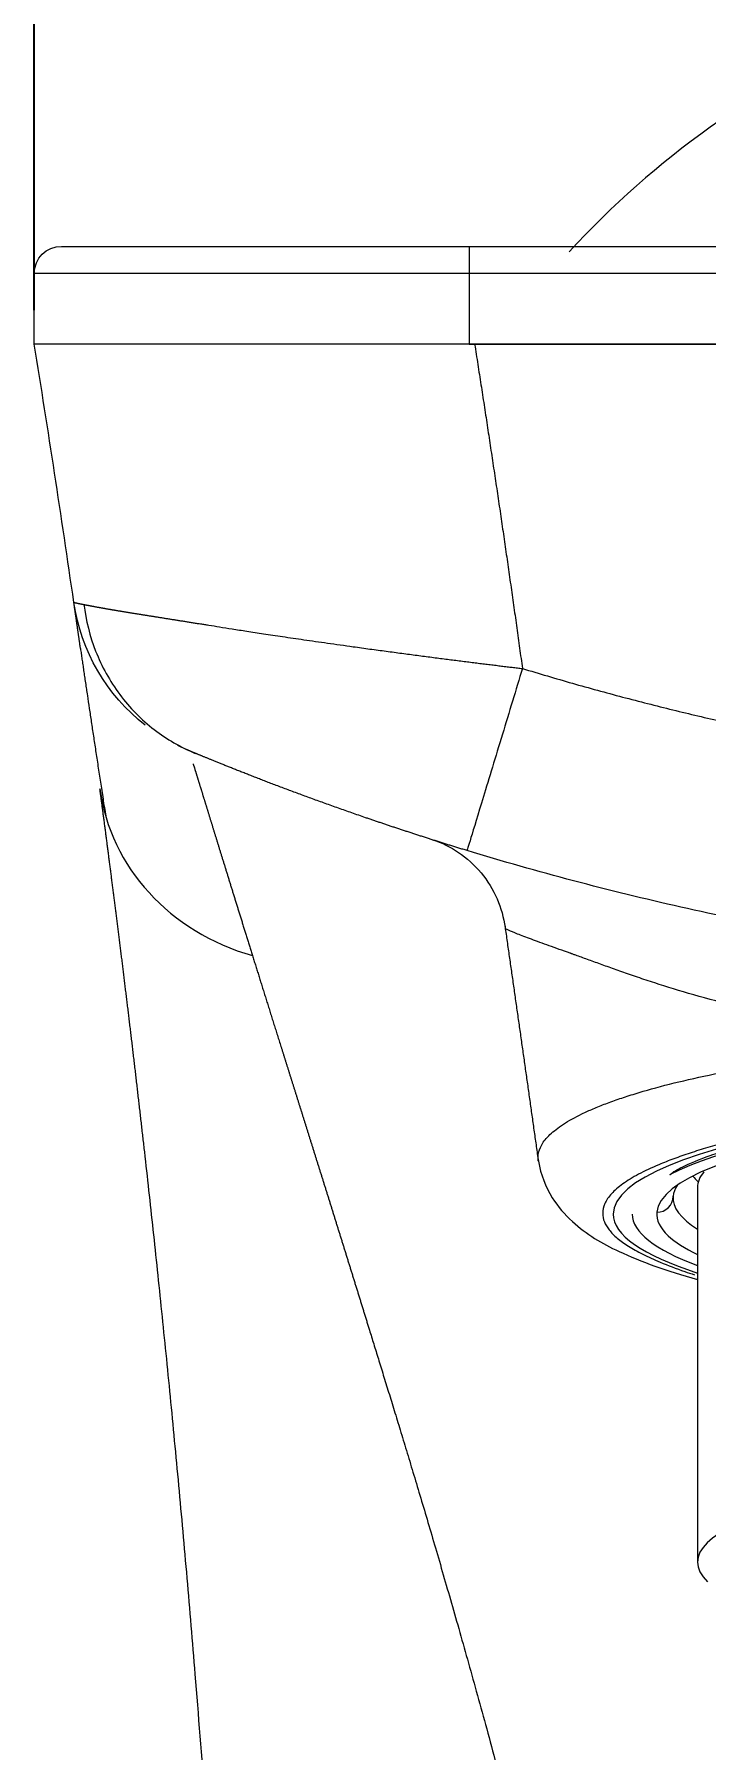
# Model space of a CAD drawing. Header units: millimetres. Extents: x 8809 to 9650, y -1236 to -642.
# Drawn here: x 9065.66 to 9078.01, y -858.43 to -826.88 of the extents above; entities that cross this region are included whole.
import ezdxf

# ---------------------------------------------------------------- set-up
doc = ezdxf.new("R2010")
doc.units = ezdxf.units.MM
doc.layers.add('DIM', color=3, linetype='Continuous', lineweight=9)
doc.styles.get("Standard").update_dxf_attribs({"font": 'arial.ttf'})
doc.dimstyles.new('사본 ISO-25', dxfattribs={"dimtxt": 4, "dimasz": 4, "dimexe": 1.25, "dimexo": 0.625, "dimgap": 1.5, "dimtad": 1, "dimtih": 1, "dimtoh": 1, "dimdec": 1, "dimzin": 9, "dimdsep": 46, "dimtxsty": 'Standard', "dimcen": 2.5, "dimclrd": 3, "dimclre": 3, "dimclrt": 4, "dimadec": 0, "dimazin": 0, "dimtfac": 1, "dimtdec": 1, "dimtmove": 0, "dimatfit": 3, "dimfxl": 1, "dimarcsym": 0})

# ---------------------------------------------------------------- blocks, each defined once
blk = doc.blocks.new('*D57')
at = {"layer": 'Defpoints', "color": 0, "transparency": 16777216}
for p in [(9113.661, -736.612), (9065.661, -832.582), (9113.661, -832.582)]:
    blk.add_point(p, dxfattribs=at)
at = {"layer": 'DIM', "color": 3, "lineweight": -2, "transparency": 16777216}
for p, q in [((9065.661, -831.957), (9065.661, -735.362)), ((9113.661, -831.957), (9113.661, -735.362)), ((9070.161, -736.612), (9084.843, -736.612)), ((9109.161, -736.612), (9094.479, -736.612))]:
    blk.add_line(p, q, dxfattribs=at)
at = {"layer": 'DIM', "color": 3, "transparency": 16777216}
for points in [[(9070.161, -735.862), (9070.161, -737.362), (9065.661, -736.612)], [(9109.161, -735.862), (9109.161, -737.362), (9113.661, -736.612)]]:
    blk.add_solid(points, dxfattribs=at)
at = {"layer": 'DIM', "color": 4, "transparency": 16777216, "insert": (9089.661, -736.612), "char_height": 4.5, "attachment_point": 5}
blk.add_mtext('48', dxfattribs=at)

msp = doc.modelspace()

# ---------------------------------------------------------------- linework, layer by layer
at = {"linetype": 'Continuous', "lineweight": 18, "extrusion": (0, 1, 0)}
for p, q in [((9066.161, -830.782), (9073.661, -830.782)), ((9073.661, -830.782), (9105.661, -830.782)), ((9065.661, -832.582), (9065.661, -831.282)), ((9073.661, -832.582), (9065.661, -832.582)), ((9073.661, -832.582), (9105.661, -832.582)), ((9105.56, -832.582), (9073.761, -832.582)), ((9077.861, -848.09), (9077.861, -854.983))]:
    msp.add_line(p, q, dxfattribs=at)
at = {"linetype": 'Continuous', "lineweight": 13, "extrusion": (0, 1, 0)}
for p, q in [((9073.661, -830.782), (9073.661, -831.282)), ((9073.661, -831.282), (9065.661, -831.282)), ((9105.661, -831.282), (9073.661, -831.282)), ((9073.661, -831.282), (9073.661, -832.582))]:
    msp.add_line(p, q, dxfattribs=at)
at = {"linetype": 'Continuous', "lineweight": 18}
for centre, radius, start, end in [((9087.792, -842.187), 16.7, 113.5871, 137.3953), ((8755.16, -882.582), 314.501, 8.27266, 9.14784)]:
    msp.add_arc(centre, radius, start, end, dxfattribs=at)
at = {"linetype": 'Continuous', "lineweight": 18, "extrusion": (0, 0, -1)}
for centre, radius, start, end in [((-9066.161, -831.282), 0.5, 0, 90), ((-9069.852, -836.827), 3.5, 307.8744, 351.7273), ((-9069.852, -836.827), 3.5, 292.5828, 296.3385)]:
    msp.add_arc(centre, radius, start, end, dxfattribs=at)
at = {"linetype": 'Continuous', "lineweight": 18}
for centre, major_axis, ratio, start_param, end_param in [((9071.059, -840.199), (-4.191, -0.562), 0.898043, 0, 1.116686), ((9089.661, -848.582), (-12.55, 0), 0.173648, 4.720643, 6.267877), ((9089.661, -848.582), (-13, 0), 0.173648, 4.720544, 5.956663), ((9089.661, -848.287), (-12.25, 0), 0.173648, 6.173924, 6.267877), ((9089.661, -847.597), (-12, 0), 0.173648, 0.137514, 0.189201), ((9089.661, -848.09), (-11.8, 0), 0.173648, 6.142697, 6.283185), ((9089.661, -848.287), (-12.25, 0), 0.173648, 6.267877, 6.555087), ((9089.661, -848.582), (13, 0), 0.173648, 3.1416, 3.574649), ((9089.661, -848.582), (-12.55, 0), 0.173648, 0.182956, 0.347497), ((9089.661, -854.983), (-11.8, 0), 0.173648, 5.070842, 6.460415)]:
    msp.add_ellipse(centre, major_axis=major_axis, ratio=ratio, start_param=start_param, end_param=end_param, dxfattribs=at)
at = {"linetype": 'Continuous', "lineweight": 13}
for centre, major_axis, ratio, start_param, end_param in [((9089.661, -848.582), (-13.35, 0), 0.173648, 4.727312, 6.283185), ((9077.112, -848.253), (-0.299, 0.026), 0.984692, 1.657393, 3.228189), ((9089.661, -848.582), (-13.35, 0), 0.173648, 0, 0.486652), ((9089.661, -848.582), (-12.55, 0), 0.173648, 6.267877, 6.466141)]:
    msp.add_ellipse(centre, major_axis=major_axis, ratio=ratio, start_param=start_param, end_param=end_param, dxfattribs=at)
at = {"linetype": 'Continuous', "lineweight": 18}
for points, knots in [([(9073.761, -832.582), (9073.496, -832.582), (9073.232, -832.582), (9072.709, -832.582), (9072.45, -832.582), (9071.935, -832.582), (9071.68, -832.582), (9071.3, -832.582), (9071.174, -832.582), (9070.986, -832.582), (9070.923, -832.582), (9070.799, -832.582), (9070.738, -832.582), (9070.432, -832.582), (9070.194, -832.582), (9069.731, -832.582), (9069.505, -832.582), (9069.066, -832.582), (9068.852, -832.582), (9068.593, -832.582), (9068.542, -832.582), (9068.441, -832.582), (9068.291, -832.582), (9068.146, -832.582), (9067.865, -832.582), (9067.51, -832.582), (9067.194, -832.582), (9066.971, -832.582), (9066.899, -832.582), (9066.812, -832.582), (9066.795, -832.582), (9066.761, -832.582), (9066.711, -832.582), (9066.662, -832.582), (9066.504, -832.582), (9066.389, -832.582), (9066.185, -832.582), (9066.095, -832.582), (9065.94, -832.582), (9065.874, -832.582), (9065.768, -832.582), (9065.728, -832.582), (9065.675, -832.582), (9065.661, -832.582), (9065.661, -832.582)], [0, 0, 0, 0, 0.062515, 0.062515, 0.12503, 0.12503, 0.187546, 0.187546, 0.218803, 0.218803, 0.234432, 0.234432, 0.250061, 0.250061, 0.312576, 0.312576, 0.375091, 0.375091, 0.437606, 0.437606, 0.453235, 0.453235, 0.468864, 0.500121, 0.500121, 0.562637, 0.625152, 0.625152, 0.656409, 0.656409, 0.664224, 0.664224, 0.672038, 0.687667, 0.687667, 0.750182, 0.750182, 0.812697, 0.812697, 0.875212, 0.875212, 0.937728, 0.937728, 1, 1, 1, 1]), ([(9066.388, -837.331), (9066.388, -837.331), (9066.388, -837.331), (9066.389, -837.331), (9066.389, -837.331), (9066.39, -837.331), (9066.391, -837.331), (9066.393, -837.332), (9066.394, -837.332), (9066.396, -837.332), (9066.398, -837.333), (9066.4, -837.333), (9066.403, -837.334), (9066.405, -837.335), (9066.408, -837.335), (9066.412, -837.336), (9066.415, -837.337), (9066.419, -837.338), (9066.423, -837.338), (9066.427, -837.339), (9066.432, -837.34), (9066.437, -837.341), (9066.442, -837.342), (9066.447, -837.344), (9066.452, -837.345), (9066.458, -837.346), (9066.464, -837.347), (9066.471, -837.349), (9066.477, -837.35), (9066.484, -837.351), (9066.491, -837.353), (9066.499, -837.355), (9066.506, -837.356), (9066.514, -837.358), (9066.523, -837.359), (9066.531, -837.361), (9066.54, -837.363), (9066.549, -837.365), (9066.558, -837.367), (9066.566, -837.368), (9066.57, -837.369), (9066.571, -837.369)], [0, 0, 0, 0, 0.024789, 0.049651, 0.074587, 0.099597, 0.12468, 0.149836, 0.175065, 0.200366, 0.225739, 0.251185, 0.276701, 0.30229, 0.327949, 0.353679, 0.37948, 0.405352, 0.431293, 0.457305, 0.483386, 0.509537, 0.535757, 0.562046, 0.588404, 0.61483, 0.641325, 0.667888, 0.694519, 0.721218, 0.747984, 0.774818, 0.801719, 0.828687, 0.855723, 0.882825, 0.909993, 0.937228, 0.96453, 0.991898, 1, 1, 1, 1]), ([(9066.511, -838.18), (9066.511, -838.179), (9066.509, -838.171), (9066.507, -838.156), (9066.504, -838.135), (9066.501, -838.115), (9066.499, -838.094), (9066.496, -838.074), (9066.493, -838.055), (9066.49, -838.035), (9066.487, -838.016), (9066.485, -837.997), (9066.482, -837.979), (9066.479, -837.96), (9066.477, -837.942), (9066.474, -837.924), (9066.472, -837.907), (9066.469, -837.889), (9066.467, -837.872), (9066.464, -837.855), (9066.462, -837.839), (9066.46, -837.823), (9066.457, -837.807), (9066.455, -837.791), (9066.453, -837.775), (9066.451, -837.76), (9066.448, -837.745), (9066.446, -837.731), (9066.444, -837.716), (9066.442, -837.702), (9066.44, -837.688), (9066.438, -837.674), (9066.436, -837.661), (9066.434, -837.648), (9066.433, -837.635), (9066.431, -837.623), (9066.429, -837.61), (9066.427, -837.598), (9066.426, -837.586), (9066.424, -837.575), (9066.422, -837.564), (9066.421, -837.553), (9066.419, -837.542), (9066.418, -837.532), (9066.416, -837.521), (9066.415, -837.511), (9066.413, -837.502), (9066.412, -837.492), (9066.411, -837.483), (9066.409, -837.474), (9066.408, -837.466), (9066.407, -837.458), (9066.406, -837.449), (9066.405, -837.442), (9066.403, -837.434), (9066.402, -837.427), (9066.401, -837.42), (9066.4, -837.413), (9066.399, -837.407), (9066.399, -837.4), (9066.398, -837.394), (9066.397, -837.389), (9066.396, -837.385), (9066.396, -837.383), (9066.396, -837.382)], [0, 0, 0, 0, 0.002378, 0.018863, 0.035349, 0.051835, 0.068322, 0.084809, 0.101298, 0.117788, 0.134279, 0.150771, 0.167265, 0.183761, 0.200258, 0.216756, 0.233257, 0.249759, 0.266264, 0.282771, 0.29928, 0.315791, 0.332305, 0.348822, 0.365341, 0.381863, 0.398388, 0.414916, 0.431447, 0.447981, 0.464519, 0.48106, 0.497605, 0.514153, 0.530705, 0.547261, 0.563821, 0.580385, 0.596953, 0.613525, 0.630102, 0.646684, 0.66327, 0.67986, 0.696456, 0.713056, 0.729661, 0.746272, 0.762888, 0.779509, 0.796135, 0.812768, 0.829405, 0.846049, 0.862698, 0.879353, 0.896015, 0.912682, 0.929356, 0.946036, 0.962723, 0.979416, 0.996116, 1, 1, 1, 1]), ([(9066.574, -837.364), (9066.611, -837.666), (9066.756, -838.248), (9067.2, -839.05), (9067.839, -839.698), (9068.349, -839.992), (9068.623, -840.107)], [0, 0, 0, 0, 0.245901, 0.50032, 0.754562, 1, 1, 1, 1]), ([(9073.621, -841.895), (9073.609, -841.891), (9073.584, -841.884), (9073.547, -841.872), (9073.51, -841.861), (9073.473, -841.85), (9073.436, -841.838), (9073.399, -841.827), (9073.362, -841.816), (9073.326, -841.804), (9073.289, -841.793), (9073.253, -841.782), (9073.216, -841.77), (9073.18, -841.759), (9073.144, -841.747), (9073.107, -841.736), (9073.071, -841.725), (9073.035, -841.713), (9072.999, -841.702), (9072.963, -841.69), (9072.928, -841.679), (9072.892, -841.668), (9072.856, -841.656), (9072.821, -841.645), (9072.785, -841.633), (9072.75, -841.622), (9072.714, -841.61), (9072.679, -841.599), (9072.644, -841.588), (9072.609, -841.576), (9072.574, -841.565), (9072.539, -841.553), (9072.504, -841.542), (9072.469, -841.531), (9072.434, -841.519), (9072.399, -841.508), (9072.365, -841.496), (9072.33, -841.485), (9072.296, -841.473), (9072.262, -841.462), (9072.227, -841.451), (9072.193, -841.439), (9072.159, -841.428), (9072.125, -841.416), (9072.091, -841.405), (9072.057, -841.393), (9072.023, -841.382), (9071.99, -841.371), (9071.956, -841.359), (9071.922, -841.348), (9071.889, -841.336), (9071.855, -841.325), (9071.822, -841.314), (9071.789, -841.302), (9071.681, -841.265), (9071.501, -841.203), (9071.253, -841.116), (9071.012, -841.029), (9070.777, -840.944), (9070.548, -840.86), (9070.326, -840.778), (9070.149, -840.711), (9070.013, -840.659), (9069.917, -840.622), (9069.824, -840.586), (9069.733, -840.551), (9069.646, -840.517), (9069.561, -840.484), (9069.48, -840.452), (9069.401, -840.421), (9069.326, -840.391), (9069.253, -840.362), (9069.183, -840.334), (9069.117, -840.308), (9069.053, -840.282), (9068.992, -840.257), (9068.944, -840.238), (9068.908, -840.223), (9068.882, -840.212), (9068.856, -840.202), (9068.832, -840.192), (9068.808, -840.182), (9068.785, -840.173), (9068.764, -840.164), (9068.743, -840.156), (9068.723, -840.147), (9068.704, -840.14), (9068.685, -840.132), (9068.668, -840.125), (9068.652, -840.118), (9068.636, -840.112), (9068.621, -840.106), (9068.608, -840.1), (9068.595, -840.095), (9068.583, -840.09), (9068.572, -840.085), (9068.561, -840.081), (9068.552, -840.077), (9068.544, -840.074), (9068.536, -840.07), (9068.53, -840.068), (9068.524, -840.065), (9068.519, -840.063), (9068.515, -840.062), (9068.512, -840.06), (9068.51, -840.059), (9068.508, -840.059), (9068.508, -840.059), (9068.508, -840.059)], [0, 0, 0, 0, 0.004984, 0.00996, 0.014926, 0.019883, 0.024832, 0.029772, 0.034703, 0.039627, 0.044542, 0.049449, 0.054349, 0.059241, 0.064126, 0.069003, 0.073874, 0.078737, 0.083594, 0.088444, 0.093287, 0.098125, 0.102956, 0.107781, 0.112601, 0.117415, 0.122224, 0.127027, 0.131826, 0.136619, 0.141408, 0.146193, 0.150973, 0.155749, 0.16052, 0.165289, 0.170053, 0.174814, 0.179572, 0.184327, 0.189078, 0.193827, 0.198574, 0.203318, 0.20806, 0.2128, 0.217538, 0.222274, 0.227009, 0.231743, 0.236476, 0.241207, 0.245938, 0.250669, 0.255399, 0.291971, 0.32834, 0.364593, 0.400819, 0.437107, 0.473546, 0.510222, 0.527659, 0.544948, 0.562102, 0.579132, 0.596052, 0.612874, 0.629611, 0.646277, 0.662885, 0.679448, 0.69598, 0.712496, 0.729008, 0.745531, 0.762078, 0.770167, 0.778211, 0.786211, 0.794169, 0.802087, 0.809967, 0.81781, 0.825618, 0.833394, 0.841138, 0.848852, 0.85654, 0.864201, 0.87184, 0.879456, 0.887053, 0.894632, 0.902195, 0.909745, 0.917282, 0.92481, 0.93233, 0.939845, 0.947356, 0.954865, 0.962374, 0.969886, 0.977403, 0.984926, 0.992458, 1, 1, 1, 1]), ([(9069.661, -882.582), (9069.661, -882.548), (9069.661, -882.478), (9069.661, -882.375), (9069.661, -882.271), (9069.661, -882.167), (9069.661, -882.064), (9069.66, -881.96), (9069.66, -881.857), (9069.66, -881.753), (9069.66, -881.649), (9069.659, -881.546), (9069.659, -881.442), (9069.658, -881.339), (9069.658, -881.235), (9069.658, -881.132), (9069.657, -881.028), (9069.657, -880.925), (9069.656, -880.821), (9069.655, -880.718), (9069.655, -880.615), (9069.654, -880.511), (9069.653, -880.408), (9069.653, -880.305), (9069.652, -880.201), (9069.651, -880.098), (9069.65, -879.995), (9069.649, -879.892), (9069.649, -879.788), (9069.648, -879.685), (9069.647, -879.582), (9069.646, -879.479), (9069.645, -879.376), (9069.644, -879.272), (9069.642, -879.169), (9069.641, -879.066), (9069.64, -878.963), (9069.639, -878.86), (9069.638, -878.757), (9069.636, -878.654), (9069.635, -878.551), (9069.634, -878.448), (9069.632, -878.345), (9069.631, -878.242), (9069.63, -878.139), (9069.628, -878.036), (9069.627, -877.933), (9069.625, -877.831), (9069.623, -877.728), (9069.622, -877.625), (9069.62, -877.522), (9069.619, -877.419), (9069.617, -877.317), (9069.615, -877.214), (9069.613, -877.111), (9069.612, -877.008), (9069.61, -876.906), (9069.608, -876.803), (9069.606, -876.7), (9069.604, -876.598), (9069.602, -876.495), (9069.6, -876.392), (9069.598, -876.29), (9069.596, -876.187), (9069.594, -876.085), (9069.592, -875.982), (9069.59, -875.88), (9069.587, -875.777), (9069.585, -875.675), (9069.583, -875.572), (9069.581, -875.47), (9069.578, -875.368), (9069.576, -875.265), (9069.573, -875.163), (9069.571, -875.06), (9069.569, -874.958), (9069.566, -874.856), (9069.563, -874.754), (9069.561, -874.651), (9069.558, -874.549), (9069.556, -874.447), (9069.553, -874.345), (9069.55, -874.242), (9069.548, -874.14), (9069.545, -874.038), (9069.542, -873.936), (9069.539, -873.834), (9069.536, -873.732), (9069.534, -873.63), (9069.531, -873.528), (9069.528, -873.426), (9069.525, -873.324), (9069.522, -873.222), (9069.519, -873.12), (9069.515, -873.018), (9069.512, -872.916), (9069.509, -872.814), (9069.506, -872.712), (9069.503, -872.61), (9069.5, -872.508), (9069.496, -872.406), (9069.493, -872.304), (9069.49, -872.203), (9069.486, -872.101), (9069.483, -871.999), (9069.479, -871.897), (9069.476, -871.796), (9069.472, -871.694), (9069.469, -871.592), (9069.465, -871.491), (9069.462, -871.389), (9069.458, -871.287), (9069.454, -871.186), (9069.451, -871.084), (9069.447, -870.983), (9069.443, -870.881), (9069.439, -870.78), (9069.436, -870.678), (9069.432, -870.577), (9069.428, -870.475), (9069.424, -870.374), (9069.42, -870.272), (9069.416, -870.171), (9069.412, -870.069), (9069.408, -869.968), (9069.404, -869.867), (9069.4, -869.765), (9069.396, -869.664), (9069.391, -869.563), (9069.387, -869.462), (9069.383, -869.36), (9069.379, -869.259), (9069.374, -869.158), (9069.335, -868.245), (9069.255, -866.535), (9069.119, -864.077), (9068.968, -861.67), (9068.802, -859.316), (9068.636, -857.184), (9068.474, -855.268), (9068.321, -853.565), (9068.165, -851.929), (9068.007, -850.36), (9067.849, -848.857), (9067.739, -847.859), (9067.677, -847.31), (9067.663, -847.184), (9067.648, -847.059), (9067.634, -846.936), (9067.62, -846.812), (9067.606, -846.69), (9067.592, -846.568), (9067.578, -846.448), (9067.564, -846.328), (9067.55, -846.208), (9067.537, -846.09), (9067.523, -845.972), (9067.509, -845.855), (9067.495, -845.739), (9067.482, -845.623), (9067.468, -845.509), (9067.455, -845.395), (9067.441, -845.282), (9067.428, -845.17), (9067.414, -845.058), (9067.401, -844.947), (9067.388, -844.837), (9067.375, -844.728), (9067.361, -844.62), (9067.348, -844.512), (9067.335, -844.405), (9067.322, -844.299), (9067.309, -844.193), (9067.296, -844.089), (9067.284, -843.985), (9067.271, -843.882), (9067.258, -843.78), (9067.245, -843.678), (9067.233, -843.577), (9067.22, -843.477), (9067.208, -843.378), (9067.196, -843.28), (9067.183, -843.182), (9067.171, -843.085), (9067.159, -842.989), (9067.147, -842.894), (9067.135, -842.799), (9067.123, -842.706), (9067.111, -842.612), (9067.099, -842.52), (9067.087, -842.429), (9067.075, -842.338), (9067.064, -842.248), (9067.052, -842.159), (9067.041, -842.071), (9067.029, -841.983), (9067.018, -841.896), (9067.007, -841.81), (9066.996, -841.725), (9066.985, -841.64), (9066.974, -841.556), (9066.963, -841.473), (9066.952, -841.391), (9066.941, -841.31), (9066.93, -841.229), (9066.92, -841.149), (9066.909, -841.07), (9066.899, -840.991), (9066.888, -840.914), (9066.878, -840.837), (9066.871, -840.786), (9066.868, -840.761)], [0, 0, 0, 0, 0.001925, 0.003849, 0.005773, 0.007697, 0.009621, 0.011544, 0.013467, 0.01539, 0.017312, 0.019235, 0.021157, 0.023078, 0.025, 0.026922, 0.028843, 0.030764, 0.032685, 0.034606, 0.036527, 0.038448, 0.040368, 0.042289, 0.044209, 0.04613, 0.04805, 0.049971, 0.051891, 0.053811, 0.055732, 0.057652, 0.059573, 0.061493, 0.063414, 0.065335, 0.067255, 0.069176, 0.071097, 0.073019, 0.07494, 0.076862, 0.078783, 0.080705, 0.082627, 0.08455, 0.086472, 0.088395, 0.090318, 0.092241, 0.094165, 0.096089, 0.098013, 0.099937, 0.101862, 0.103788, 0.105713, 0.107639, 0.109565, 0.111492, 0.113419, 0.115347, 0.117275, 0.119203, 0.121132, 0.123062, 0.124992, 0.126922, 0.128853, 0.130784, 0.132716, 0.134649, 0.136582, 0.138516, 0.14045, 0.142385, 0.14432, 0.146256, 0.148193, 0.150131, 0.152069, 0.154008, 0.155947, 0.157887, 0.159828, 0.16177, 0.163712, 0.165655, 0.167599, 0.169544, 0.17149, 0.173436, 0.175383, 0.177331, 0.17928, 0.18123, 0.18318, 0.185132, 0.187084, 0.189037, 0.190992, 0.192947, 0.194903, 0.19686, 0.198818, 0.200777, 0.202737, 0.204698, 0.20666, 0.208623, 0.210587, 0.212552, 0.214518, 0.216486, 0.218454, 0.220424, 0.222394, 0.224366, 0.226339, 0.228313, 0.230288, 0.232265, 0.234242, 0.236221, 0.238201, 0.240183, 0.242165, 0.244149, 0.246134, 0.24812, 0.250108, 0.252097, 0.254087, 0.256078, 0.305995, 0.356158, 0.406747, 0.457938, 0.5099, 0.551338, 0.592652, 0.633922, 0.675225, 0.716642, 0.75825, 0.762017, 0.765779, 0.769537, 0.773291, 0.77704, 0.780785, 0.784526, 0.788263, 0.791995, 0.795724, 0.799448, 0.803169, 0.806886, 0.810599, 0.814308, 0.818014, 0.821716, 0.825414, 0.829109, 0.832801, 0.836489, 0.840174, 0.843855, 0.847534, 0.851209, 0.854881, 0.858551, 0.862217, 0.86588, 0.869541, 0.873199, 0.876854, 0.880507, 0.884157, 0.887805, 0.89145, 0.895093, 0.898733, 0.902371, 0.906008, 0.909642, 0.913274, 0.916904, 0.920532, 0.924158, 0.927783, 0.931405, 0.935027, 0.938646, 0.942264, 0.945881, 0.949496, 0.95311, 0.956722, 0.960334, 0.963944, 0.967553, 0.971162, 0.974769, 0.978376, 0.981981, 0.985586, 0.98919, 0.992794, 0.996397, 1, 1, 1, 1]), ([(9072.985, -841.697), (9073.157, -841.752), (9073.478, -841.907), (9073.899, -842.285), (9074.195, -842.77), (9074.295, -843.124), (9074.322, -843.309)], [0, 0, 0, 0, 0.2492, 0.504217, 0.757075, 1, 1, 1, 1]), ([(9105.701, -841.895), (9104.403, -842.29), (9103.091, -842.637), (9100.445, -843.233), (9099.111, -843.482), (9096.428, -843.882), (9095.079, -844.032), (9092.374, -844.232), (9091.017, -844.282), (9088.305, -844.282), (9086.948, -844.232), (9084.243, -844.032), (9082.894, -843.882), (9080.211, -843.482), (9078.877, -843.233), (9076.231, -842.637), (9074.919, -842.29), (9073.621, -841.895)], [0, 0, 0, 0, 0.125, 0.125, 0.25, 0.25, 0.375, 0.375, 0.5, 0.5, 0.625, 0.625, 0.75, 0.75, 0.875, 0.875, 1, 1, 1, 1]), ([(9081.876, -845.467), (9081.667, -845.428), (9081.463, -845.39), (9081.063, -845.313), (9080.867, -845.275), (9080.295, -845.159), (9079.933, -845.082), (9079.422, -844.967), (9079.256, -844.929), (9078.936, -844.852), (9078.78, -844.814), (9078.331, -844.699), (9078.052, -844.624), (9077.534, -844.475), (9077.295, -844.401), (9076.965, -844.295), (9076.86, -844.26), (9076.658, -844.192), (9076.561, -844.158), (9076.376, -844.093), (9076.287, -844.061), (9076.116, -843.999), (9075.951, -843.94), (9075.761, -843.871), (9075.637, -843.826), (9075.577, -843.805), (9075.547, -843.794), (9075.533, -843.789), (9075.525, -843.786), (9075.522, -843.785), (9075.52, -843.784), (9075.519, -843.784), (9075.519, -843.784), (9075.381, -843.735), (9075.252, -843.689), (9075.013, -843.603), (9074.903, -843.563), (9074.756, -843.509), (9074.711, -843.492), (9074.626, -843.46), (9074.587, -843.445), (9074.481, -843.403), (9074.425, -843.38), (9074.348, -843.344), (9074.326, -843.332), (9074.324, -843.325)], [0, 0, 0, 0, 0.038467, 0.038467, 0.076935, 0.076935, 0.15387, 0.15387, 0.192337, 0.192337, 0.230805, 0.230805, 0.30774, 0.30774, 0.384675, 0.384675, 0.423142, 0.423142, 0.461609, 0.461609, 0.500077, 0.500077, 0.538544, 0.577012, 0.596246, 0.605862, 0.610671, 0.613075, 0.614277, 0.614878, 0.615179, 0.615179, 0.615479, 0.615479, 0.692414, 0.692414, 0.769349, 0.769349, 0.807817, 0.807817, 0.846284, 0.846284, 0.923219, 0.923219, 1, 1, 1, 1]), ([(9089.66, -846.215), (9089.408, -846.215), (9088.903, -846.217), (9088.149, -846.228), (9087.401, -846.247), (9086.658, -846.273), (9085.921, -846.307), (9085.189, -846.348), (9084.427, -846.399), (9083.646, -846.46), (9082.857, -846.533), (9082.104, -846.614), (9081.387, -846.703), (9080.705, -846.8), (9080.116, -846.896), (9079.61, -846.989), (9079.18, -847.076), (9078.776, -847.166), (9078.398, -847.26), (9078.046, -847.358), (9077.72, -847.459), (9077.42, -847.564), (9077.093, -847.694), (9076.766, -847.847), (9076.474, -848.026), (9076.266, -848.206), (9076.142, -848.387), (9076.105, -848.56), (9076.138, -848.722), (9076.227, -848.873), (9076.375, -849.024), (9076.582, -849.173), (9076.847, -849.322), (9077.189, -849.478), (9077.519, -849.602), (9077.745, -849.677), (9077.805, -849.697)], [0, 0, 0, 0, 0.027035, 0.053961, 0.080867, 0.10784, 0.134968, 0.162337, 0.190033, 0.222226, 0.254009, 0.285514, 0.316879, 0.348242, 0.379742, 0.403312, 0.426809, 0.450292, 0.47382, 0.497452, 0.521247, 0.54526, 0.569548, 0.608123, 0.646081, 0.683652, 0.721073, 0.758586, 0.789805, 0.820973, 0.852228, 0.883709, 0.915552, 0.947886, 0.986596, 1, 1, 1, 1]), ([(9077.353, -847.857), (9077.352, -847.858), (9077.375, -847.832), (9077.565, -847.713), (9078.08, -847.495), (9078.921, -847.245), (9080.093, -846.991), (9081.564, -846.756), (9083.282, -846.558), (9085.191, -846.408), (9087.195, -846.313), (9088.707, -846.284), (9089.518, -846.282), (9089.661, -846.282)], [0, 0, 0, 0, 0.033901, 0.110871, 0.199677, 0.299799, 0.407551, 0.519629, 0.633998, 0.74958, 0.865813, 0.976433, 1, 1, 1, 1]), ([(9074.933, -847.607), (9074.981, -847.856), (9075.128, -848.26), (9075.676, -848.877), (9076.459, -849.324), (9077.291, -849.63), (9077.859, -849.782)], [0, 0, 0, 0, 0.186705, 0.337578, 0.627563, 1, 1, 1, 1])]:
    msp.add_open_spline(points, degree=3, knots=knots, dxfattribs=at)
for points in [[(9073.761, -832.582), (9074.229, -835.56), (9074.64, -838.547)], [(9066.51, -838.177), (9066.664, -839.26), (9066.974, -841.262)], [(9074.64, -838.547), (9081.984, -840.782), (9097.337, -840.782), (9104.681, -838.547)], [(9074.315, -843.264), (9074.627, -845.44), (9074.933, -847.611)]]:
    msp.add_open_spline(points, degree=2, dxfattribs=at)
at = {"linetype": 'Continuous', "lineweight": 13}
for points, knots in [([(9066.571, -837.369), (9066.573, -837.37), (9066.579, -837.371), (9066.588, -837.373), (9066.599, -837.375), (9066.61, -837.377), (9066.621, -837.379), (9066.632, -837.381), (9066.644, -837.383), (9066.656, -837.386), (9066.668, -837.388), (9066.681, -837.391), (9066.693, -837.393), (9066.707, -837.395), (9066.72, -837.398), (9066.734, -837.401), (9066.748, -837.403), (9066.762, -837.406), (9066.777, -837.409), (9066.792, -837.411), (9066.807, -837.414), (9066.823, -837.417), (9066.839, -837.42), (9066.855, -837.423), (9066.872, -837.426), (9066.889, -837.429), (9066.906, -837.432), (9066.923, -837.435), (9066.941, -837.438), (9066.959, -837.441), (9066.978, -837.445), (9066.997, -837.448), (9067.016, -837.451), (9067.035, -837.454), (9067.055, -837.458), (9067.075, -837.461), (9067.096, -837.465), (9067.117, -837.468), (9067.138, -837.472), (9067.159, -837.476), (9067.181, -837.479), (9067.203, -837.483), (9067.226, -837.487), (9067.249, -837.49), (9067.272, -837.494), (9067.295, -837.498), (9067.319, -837.502), (9067.343, -837.506), (9067.367, -837.51), (9067.392, -837.514), (9067.417, -837.518), (9067.443, -837.522), (9067.468, -837.526), (9067.494, -837.531), (9067.521, -837.535), (9067.547, -837.539), (9067.574, -837.544), (9067.602, -837.548), (9067.629, -837.552), (9067.657, -837.557), (9067.686, -837.561), (9067.714, -837.566), (9067.743, -837.571), (9067.772, -837.575), (9067.802, -837.58), (9067.832, -837.585), (9067.862, -837.589), (9067.892, -837.594), (9067.923, -837.599), (9067.954, -837.604), (9067.985, -837.609), (9068.017, -837.614), (9068.049, -837.619), (9068.081, -837.624), (9068.114, -837.63), (9068.147, -837.635), (9068.18, -837.64), (9068.214, -837.645), (9068.248, -837.651), (9068.282, -837.656), (9068.316, -837.662), (9068.351, -837.667), (9068.386, -837.673), (9068.422, -837.678), (9068.457, -837.684), (9068.493, -837.69), (9068.529, -837.695), (9068.566, -837.701), (9068.603, -837.707), (9068.64, -837.713), (9068.678, -837.719), (9068.715, -837.725), (9068.753, -837.731), (9068.792, -837.737), (9068.83, -837.743), (9068.921, -837.757), (9069.075, -837.782), (9069.308, -837.819), (9069.577, -837.862), (9069.886, -837.909), (9070.235, -837.961), (9070.626, -838.018), (9071.059, -838.08), (9071.418, -838.13), (9071.681, -838.167), (9071.834, -838.188), (9071.984, -838.208), (9072.132, -838.228), (9072.278, -838.248), (9072.422, -838.267), (9072.563, -838.286), (9072.701, -838.304), (9072.837, -838.322), (9072.971, -838.339), (9073.101, -838.356), (9073.229, -838.372), (9073.354, -838.388), (9073.477, -838.404), (9073.597, -838.419), (9073.714, -838.434), (9073.828, -838.448), (9073.939, -838.462), (9074.048, -838.475), (9074.153, -838.488), (9074.256, -838.501), (9074.356, -838.513), (9074.453, -838.525), (9074.548, -838.536), (9074.61, -838.543), (9074.64, -838.547)], [0, 0, 0, 0, 0.002904, 0.007035, 0.011175, 0.015326, 0.019486, 0.023657, 0.027837, 0.032027, 0.036227, 0.040436, 0.044656, 0.048885, 0.053124, 0.057373, 0.061632, 0.065901, 0.070179, 0.074468, 0.078766, 0.083074, 0.087392, 0.09172, 0.096057, 0.100405, 0.104763, 0.10913, 0.113508, 0.117895, 0.122293, 0.126701, 0.131118, 0.135544, 0.139979, 0.144424, 0.148878, 0.153341, 0.157813, 0.162294, 0.166784, 0.171283, 0.17579, 0.180306, 0.184831, 0.189364, 0.193905, 0.198455, 0.203013, 0.207579, 0.212154, 0.216736, 0.221326, 0.225925, 0.230531, 0.235144, 0.239766, 0.244395, 0.249031, 0.253675, 0.258326, 0.262984, 0.26765, 0.272323, 0.277002, 0.281689, 0.286383, 0.291083, 0.29579, 0.300503, 0.305224, 0.30995, 0.314684, 0.319423, 0.324169, 0.328921, 0.333679, 0.338443, 0.343213, 0.347989, 0.352772, 0.357559, 0.362353, 0.367152, 0.371957, 0.376768, 0.381584, 0.386405, 0.391232, 0.396064, 0.400902, 0.405745, 0.410593, 0.415446, 0.420305, 0.425168, 0.449365, 0.476986, 0.508007, 0.542387, 0.580067, 0.620959, 0.66494, 0.711847, 0.726845, 0.741533, 0.75591, 0.769981, 0.783749, 0.797219, 0.810394, 0.823277, 0.835872, 0.84818, 0.860205, 0.871949, 0.883414, 0.894603, 0.905517, 0.916158, 0.92653, 0.936632, 0.946469, 0.956041, 0.96535, 0.974398, 0.983188, 0.991722, 1, 1, 1, 1]), ([(9074.64, -838.547), (9074.522, -838.936), (9074.395, -839.352), (9074.146, -840.172), (9074.024, -840.572), (9073.823, -841.233), (9073.744, -841.492), (9073.643, -841.822), (9073.621, -841.895), (9073.621, -841.895)], [0, 0, 0, 0, 0.245566, 0.245566, 0.497126, 0.497126, 0.748685, 0.748685, 1, 1, 1, 1]), ([(9068.582, -840.297), (9068.583, -840.3), (9068.585, -840.306), (9068.588, -840.316), (9068.592, -840.328), (9068.595, -840.34), (9068.599, -840.352), (9068.603, -840.364), (9068.607, -840.376), (9068.611, -840.389), (9068.615, -840.402), (9068.619, -840.415), (9068.623, -840.429), (9068.627, -840.443), (9068.632, -840.457), (9068.636, -840.471), (9068.64, -840.485), (9068.645, -840.5), (9068.65, -840.515), (9068.654, -840.53), (9068.659, -840.546), (9068.664, -840.562), (9068.669, -840.578), (9068.674, -840.594), (9068.679, -840.61), (9068.684, -840.627), (9068.689, -840.644), (9068.695, -840.661), (9068.7, -840.678), (9068.705, -840.696), (9068.711, -840.714), (9068.717, -840.732), (9068.722, -840.75), (9068.728, -840.769), (9068.734, -840.788), (9068.74, -840.807), (9068.746, -840.826), (9068.752, -840.846), (9068.758, -840.866), (9068.764, -840.886), (9068.77, -840.906), (9068.776, -840.926), (9068.783, -840.947), (9068.789, -840.968), (9068.796, -840.989), (9068.802, -841.011), (9068.809, -841.032), (9068.816, -841.054), (9068.823, -841.076), (9068.83, -841.099), (9068.837, -841.121), (9068.844, -841.144), (9068.851, -841.167), (9068.858, -841.191), (9068.865, -841.214), (9068.873, -841.238), (9068.88, -841.262), (9068.887, -841.286), (9068.895, -841.311), (9068.903, -841.335), (9068.91, -841.36), (9068.918, -841.385), (9068.926, -841.411), (9068.934, -841.436), (9068.942, -841.462), (9068.95, -841.488), (9068.958, -841.514), (9068.966, -841.541), (9068.974, -841.567), (9068.982, -841.594), (9068.991, -841.621), (9068.999, -841.649), (9069.008, -841.676), (9069.016, -841.704), (9069.025, -841.732), (9069.034, -841.76), (9069.042, -841.789), (9069.051, -841.817), (9069.06, -841.846), (9069.069, -841.875), (9069.078, -841.905), (9069.087, -841.934), (9069.096, -841.964), (9069.106, -841.994), (9069.115, -842.024), (9069.124, -842.054), (9069.134, -842.085), (9069.143, -842.116), (9069.153, -842.147), (9069.163, -842.178), (9069.172, -842.209), (9069.182, -842.241), (9069.192, -842.273), (9069.202, -842.305), (9069.212, -842.337), (9069.222, -842.369), (9069.232, -842.402), (9069.242, -842.435), (9069.252, -842.468), (9069.263, -842.501), (9069.273, -842.535), (9069.283, -842.568), (9069.294, -842.602), (9069.304, -842.636), (9069.315, -842.67), (9069.326, -842.705), (9069.336, -842.74), (9069.347, -842.774), (9069.358, -842.809), (9069.369, -842.845), (9069.38, -842.88), (9069.391, -842.916), (9069.402, -842.952), (9069.413, -842.988), (9069.424, -843.024), (9069.436, -843.06), (9069.447, -843.097), (9069.458, -843.134), (9069.47, -843.171), (9069.482, -843.208), (9069.493, -843.245), (9069.505, -843.283), (9069.516, -843.32), (9069.528, -843.358), (9069.54, -843.396), (9069.552, -843.435), (9069.564, -843.473), (9069.576, -843.512), (9069.588, -843.551), (9069.6, -843.59), (9069.612, -843.629), (9069.625, -843.668), (9069.637, -843.708), (9069.649, -843.748), (9069.662, -843.787), (9069.67, -843.814), (9069.674, -843.828)], [0, 0, 0, 0, 0.005486, 0.013119, 0.02075, 0.028378, 0.036003, 0.043626, 0.051247, 0.058864, 0.066479, 0.074092, 0.081702, 0.089309, 0.096914, 0.104516, 0.112116, 0.119713, 0.127308, 0.1349, 0.14249, 0.150077, 0.157662, 0.165244, 0.172823, 0.1804, 0.187975, 0.195547, 0.203117, 0.210685, 0.218249, 0.225812, 0.233372, 0.240929, 0.248484, 0.256037, 0.263587, 0.271135, 0.278681, 0.286224, 0.293765, 0.301303, 0.308839, 0.316372, 0.323904, 0.331433, 0.338959, 0.346483, 0.354005, 0.361525, 0.369042, 0.376557, 0.384069, 0.39158, 0.399088, 0.406593, 0.414097, 0.421598, 0.429097, 0.436593, 0.444088, 0.45158, 0.459069, 0.466557, 0.474042, 0.481525, 0.489006, 0.496485, 0.503961, 0.511435, 0.518907, 0.526377, 0.533844, 0.541309, 0.548773, 0.556233, 0.563692, 0.571149, 0.578603, 0.586055, 0.593505, 0.600953, 0.608398, 0.615842, 0.623283, 0.630722, 0.638159, 0.645594, 0.653026, 0.660457, 0.667885, 0.675311, 0.682735, 0.690157, 0.697577, 0.704995, 0.71241, 0.719824, 0.727235, 0.734645, 0.742052, 0.749457, 0.75686, 0.764261, 0.771659, 0.779056, 0.786451, 0.793843, 0.801234, 0.808622, 0.816008, 0.823393, 0.830775, 0.838155, 0.845533, 0.852909, 0.860283, 0.867655, 0.875025, 0.882393, 0.889759, 0.897122, 0.904484, 0.911844, 0.919201, 0.926557, 0.93391, 0.941262, 0.948611, 0.955959, 0.963304, 0.970647, 0.977988, 0.985328, 0.992665, 1, 1, 1, 1]), ([(9069.674, -843.828), (9069.679, -843.842), (9069.688, -843.87), (9069.701, -843.913), (9069.714, -843.956), (9069.728, -843.999), (9069.741, -844.043), (9069.755, -844.087), (9069.769, -844.131), (9069.783, -844.175), (9069.797, -844.22), (9069.811, -844.265), (9069.825, -844.31), (9069.839, -844.355), (9069.853, -844.401), (9069.868, -844.447), (9069.882, -844.493), (9069.897, -844.54), (9069.911, -844.586), (9069.926, -844.633), (9069.941, -844.681), (9069.956, -844.728), (9069.971, -844.776), (9069.986, -844.824), (9070.001, -844.872), (9070.016, -844.921), (9070.032, -844.97), (9070.047, -845.019), (9070.062, -845.068), (9070.078, -845.118), (9070.094, -845.168), (9070.109, -845.218), (9070.125, -845.268), (9070.141, -845.319), (9070.157, -845.37), (9070.173, -845.421), (9070.189, -845.473), (9070.206, -845.524), (9070.222, -845.576), (9070.238, -845.629), (9070.255, -845.681), (9070.271, -845.734), (9070.288, -845.787), (9070.305, -845.84), (9070.322, -845.894), (9070.339, -845.948), (9070.356, -846.002), (9070.373, -846.056), (9070.39, -846.111), (9070.407, -846.165), (9070.424, -846.221), (9070.442, -846.276), (9070.459, -846.332), (9070.477, -846.387), (9070.494, -846.444), (9070.512, -846.5), (9070.53, -846.557), (9070.548, -846.614), (9070.566, -846.671), (9070.584, -846.728), (9070.602, -846.786), (9070.62, -846.844), (9070.638, -846.902), (9070.657, -846.961), (9070.675, -847.019), (9070.693, -847.078), (9070.712, -847.138), (9070.731, -847.197), (9070.749, -847.257), (9070.768, -847.317), (9070.787, -847.377), (9070.806, -847.438), (9070.825, -847.499), (9070.844, -847.56), (9070.863, -847.621), (9070.883, -847.683), (9070.902, -847.744), (9070.921, -847.806), (9070.941, -847.869), (9070.961, -847.931), (9070.98, -847.994), (9071, -848.057), (9071.02, -848.121), (9071.04, -848.184), (9071.06, -848.248), (9071.08, -848.312), (9071.1, -848.377), (9071.12, -848.441), (9071.14, -848.506), (9071.16, -848.571), (9071.181, -848.637), (9071.201, -848.702), (9071.222, -848.768), (9071.242, -848.834), (9071.263, -848.901), (9071.284, -848.967), (9071.305, -849.034), (9071.326, -849.101), (9071.347, -849.169), (9071.368, -849.236), (9071.389, -849.304), (9071.41, -849.372), (9071.431, -849.441), (9071.452, -849.509), (9071.474, -849.578), (9071.495, -849.647), (9071.517, -849.717), (9071.538, -849.786), (9071.56, -849.856), (9071.582, -849.926), (9071.604, -849.997), (9071.626, -850.067), (9071.648, -850.138), (9071.67, -850.209), (9071.692, -850.281), (9071.714, -850.352), (9071.736, -850.424), (9071.758, -850.496), (9071.781, -850.568), (9071.803, -850.641), (9071.844, -850.774), (9071.907, -850.976), (9071.992, -851.251), (9072.083, -851.547), (9072.181, -851.863), (9072.284, -852.199), (9072.393, -852.556), (9072.508, -852.934), (9072.628, -853.334), (9072.755, -853.756), (9072.887, -854.2), (9073.025, -854.667), (9073.168, -855.158), (9073.316, -855.673), (9073.47, -856.212), (9073.629, -856.775), (9073.794, -857.364), (9073.963, -857.977), (9074.137, -858.617), (9074.315, -859.283), (9074.459, -859.824), (9074.565, -860.228), (9074.632, -860.486), (9074.698, -860.744), (9074.763, -861), (9074.827, -861.256), (9074.89, -861.511), (9074.953, -861.765), (9075.015, -862.019), (9075.076, -862.271), (9075.136, -862.522), (9075.195, -862.773), (9075.253, -863.023), (9075.311, -863.271), (9075.367, -863.519), (9075.423, -863.766), (9075.478, -864.011), (9075.532, -864.256), (9075.586, -864.5), (9075.638, -864.742), (9075.69, -864.983), (9075.741, -865.224), (9075.791, -865.463), (9075.84, -865.701), (9075.889, -865.938), (9075.936, -866.173), (9075.983, -866.408), (9076.029, -866.641), (9076.074, -866.873), (9076.119, -867.104), (9076.163, -867.334), (9076.206, -867.562), (9076.248, -867.789), (9076.289, -868.015), (9076.33, -868.239), (9076.369, -868.462), (9076.408, -868.684), (9076.447, -868.905), (9076.484, -869.124), (9076.521, -869.341), (9076.557, -869.558), (9076.592, -869.773), (9076.626, -869.986), (9076.66, -870.198), (9076.693, -870.409), (9076.725, -870.618), (9076.757, -870.828), (9076.788, -871.037), (9076.818, -871.247), (9076.849, -871.457), (9076.878, -871.666), (9076.907, -871.876), (9076.936, -872.085), (9076.963, -872.294), (9076.991, -872.503), (9077.017, -872.711), (9077.044, -872.92), (9077.069, -873.128), (9077.094, -873.336), (9077.119, -873.544), (9077.143, -873.751), (9077.166, -873.958), (9077.189, -874.165), (9077.212, -874.372), (9077.233, -874.579), (9077.255, -874.785), (9077.275, -874.991), (9077.296, -875.197), (9077.315, -875.402), (9077.334, -875.607), (9077.353, -875.812), (9077.371, -876.017), (9077.388, -876.221), (9077.405, -876.425), (9077.421, -876.629), (9077.437, -876.832), (9077.452, -877.035), (9077.467, -877.238), (9077.481, -877.441), (9077.495, -877.643), (9077.508, -877.845), (9077.52, -878.046), (9077.532, -878.248), (9077.544, -878.448), (9077.555, -878.649), (9077.565, -878.849), (9077.575, -879.049), (9077.584, -879.248), (9077.593, -879.448), (9077.601, -879.646), (9077.609, -879.845), (9077.616, -880.043), (9077.623, -880.24), (9077.629, -880.438), (9077.634, -880.635), (9077.64, -880.831), (9077.644, -881.027), (9077.648, -881.223), (9077.651, -881.418), (9077.654, -881.613), (9077.657, -881.808), (9077.659, -882.002), (9077.66, -882.196), (9077.661, -882.389), (9077.661, -882.518), (9077.661, -882.582)], [0, 0, 0, 0, 0.001934, 0.00387, 0.005809, 0.00775, 0.009693, 0.011639, 0.013587, 0.015537, 0.01749, 0.019445, 0.021403, 0.023363, 0.025325, 0.02729, 0.029257, 0.031226, 0.033198, 0.035172, 0.037149, 0.039128, 0.041109, 0.043093, 0.045079, 0.047067, 0.049058, 0.051051, 0.053047, 0.055045, 0.057045, 0.059048, 0.061053, 0.06306, 0.06507, 0.067082, 0.069097, 0.071114, 0.073133, 0.075154, 0.077178, 0.079205, 0.081234, 0.083265, 0.085298, 0.087334, 0.089372, 0.091412, 0.093455, 0.095501, 0.097548, 0.099598, 0.10165, 0.103705, 0.105762, 0.107821, 0.109883, 0.111947, 0.114013, 0.116082, 0.118153, 0.120227, 0.122302, 0.12438, 0.126461, 0.128544, 0.130629, 0.132716, 0.134806, 0.136898, 0.138992, 0.141089, 0.143188, 0.14529, 0.147393, 0.149499, 0.151608, 0.153718, 0.155831, 0.157947, 0.160064, 0.162184, 0.164306, 0.166431, 0.168558, 0.170687, 0.172818, 0.174952, 0.177088, 0.179226, 0.181366, 0.183509, 0.185654, 0.187802, 0.189952, 0.192103, 0.194258, 0.196414, 0.198573, 0.200734, 0.202898, 0.205063, 0.207231, 0.209402, 0.211574, 0.213749, 0.215926, 0.218105, 0.220287, 0.222471, 0.224657, 0.226845, 0.229036, 0.231229, 0.233424, 0.235621, 0.237821, 0.240023, 0.242227, 0.244433, 0.246642, 0.254384, 0.26264, 0.27141, 0.280693, 0.290488, 0.300795, 0.311612, 0.322937, 0.33477, 0.347109, 0.359953, 0.3733, 0.387148, 0.401497, 0.416345, 0.431689, 0.447528, 0.46386, 0.480682, 0.497993, 0.504418, 0.5108, 0.517139, 0.523435, 0.529688, 0.535899, 0.542067, 0.548192, 0.554275, 0.560315, 0.566313, 0.572269, 0.578183, 0.584054, 0.589884, 0.595672, 0.601418, 0.607122, 0.612784, 0.618405, 0.623985, 0.629523, 0.635019, 0.640475, 0.645889, 0.651262, 0.656594, 0.661885, 0.667135, 0.672344, 0.677513, 0.68264, 0.687728, 0.692774, 0.697781, 0.702746, 0.707672, 0.712557, 0.717403, 0.722208, 0.726973, 0.731698, 0.736383, 0.741029, 0.745635, 0.750201, 0.754809, 0.759406, 0.763991, 0.768565, 0.773127, 0.777678, 0.782218, 0.786747, 0.791264, 0.79577, 0.800266, 0.80475, 0.809223, 0.813686, 0.818137, 0.822578, 0.827008, 0.831427, 0.835836, 0.840234, 0.844621, 0.848998, 0.853364, 0.85772, 0.862066, 0.866401, 0.870727, 0.875042, 0.879346, 0.883641, 0.887926, 0.892201, 0.896465, 0.90072, 0.904965, 0.909201, 0.913426, 0.917642, 0.921848, 0.926045, 0.930232, 0.934409, 0.938578, 0.942736, 0.946886, 0.951026, 0.955157, 0.959278, 0.963391, 0.967494, 0.971589, 0.975674, 0.979751, 0.983818, 0.987877, 0.991927, 0.995968, 1, 1, 1, 1]), ([(9074.933, -847.611), (9074.932, -847.603), (9074.931, -847.595), (9074.927, -847.556), (9074.927, -847.525), (9074.938, -847.432), (9074.959, -847.37), (9075.03, -847.245), (9075.081, -847.182), (9075.213, -847.056), (9075.295, -846.992), (9075.491, -846.865), (9075.605, -846.801), (9075.801, -846.707), (9075.87, -846.675), (9076.017, -846.613), (9076.172, -846.55), (9076.343, -846.489), (9076.522, -846.428), (9076.615, -846.398), (9076.907, -846.308), (9077.118, -846.249), (9077.572, -846.134), (9078.06, -846.022), (9078.611, -845.917), (9079.191, -845.816), (9079.497, -845.767), (9080.134, -845.674), (9080.466, -845.63), (9081.154, -845.545), (9081.51, -845.505), (9081.876, -845.467)], [0, 0, 0, 0, 0.010215, 0.010215, 0.049806, 0.049806, 0.128989, 0.128989, 0.208172, 0.208172, 0.287354, 0.287354, 0.366537, 0.366537, 0.406129, 0.406129, 0.44572, 0.485312, 0.485312, 0.524903, 0.524903, 0.604086, 0.604086, 0.683269, 0.762451, 0.762451, 0.841634, 0.841634, 0.920817, 0.920817, 1, 1, 1, 1])]:
    msp.add_open_spline(points, degree=3, knots=knots, dxfattribs=at)

# ---------------------------------------------------------------- dimensions: what is measured, and where the dimension line sits
at = {"layer": 'DIM', "color": 1}
dim = msp.add_linear_dim(base=(9113.661, -736.612), p1=(9065.661, -832.582), p2=(9113.661, -832.582), dimstyle='사본 ISO-25', override={"dimtxt": 4.5, "dimasz": 4.5, "dimtad": 0}, dxfattribs=at)
dim.commit()
dim.dimension.update_dxf_attribs({"geometry": '*D57', "text_midpoint": (9089.661, -736.612)})

doc.saveas('drawing.dxf')
